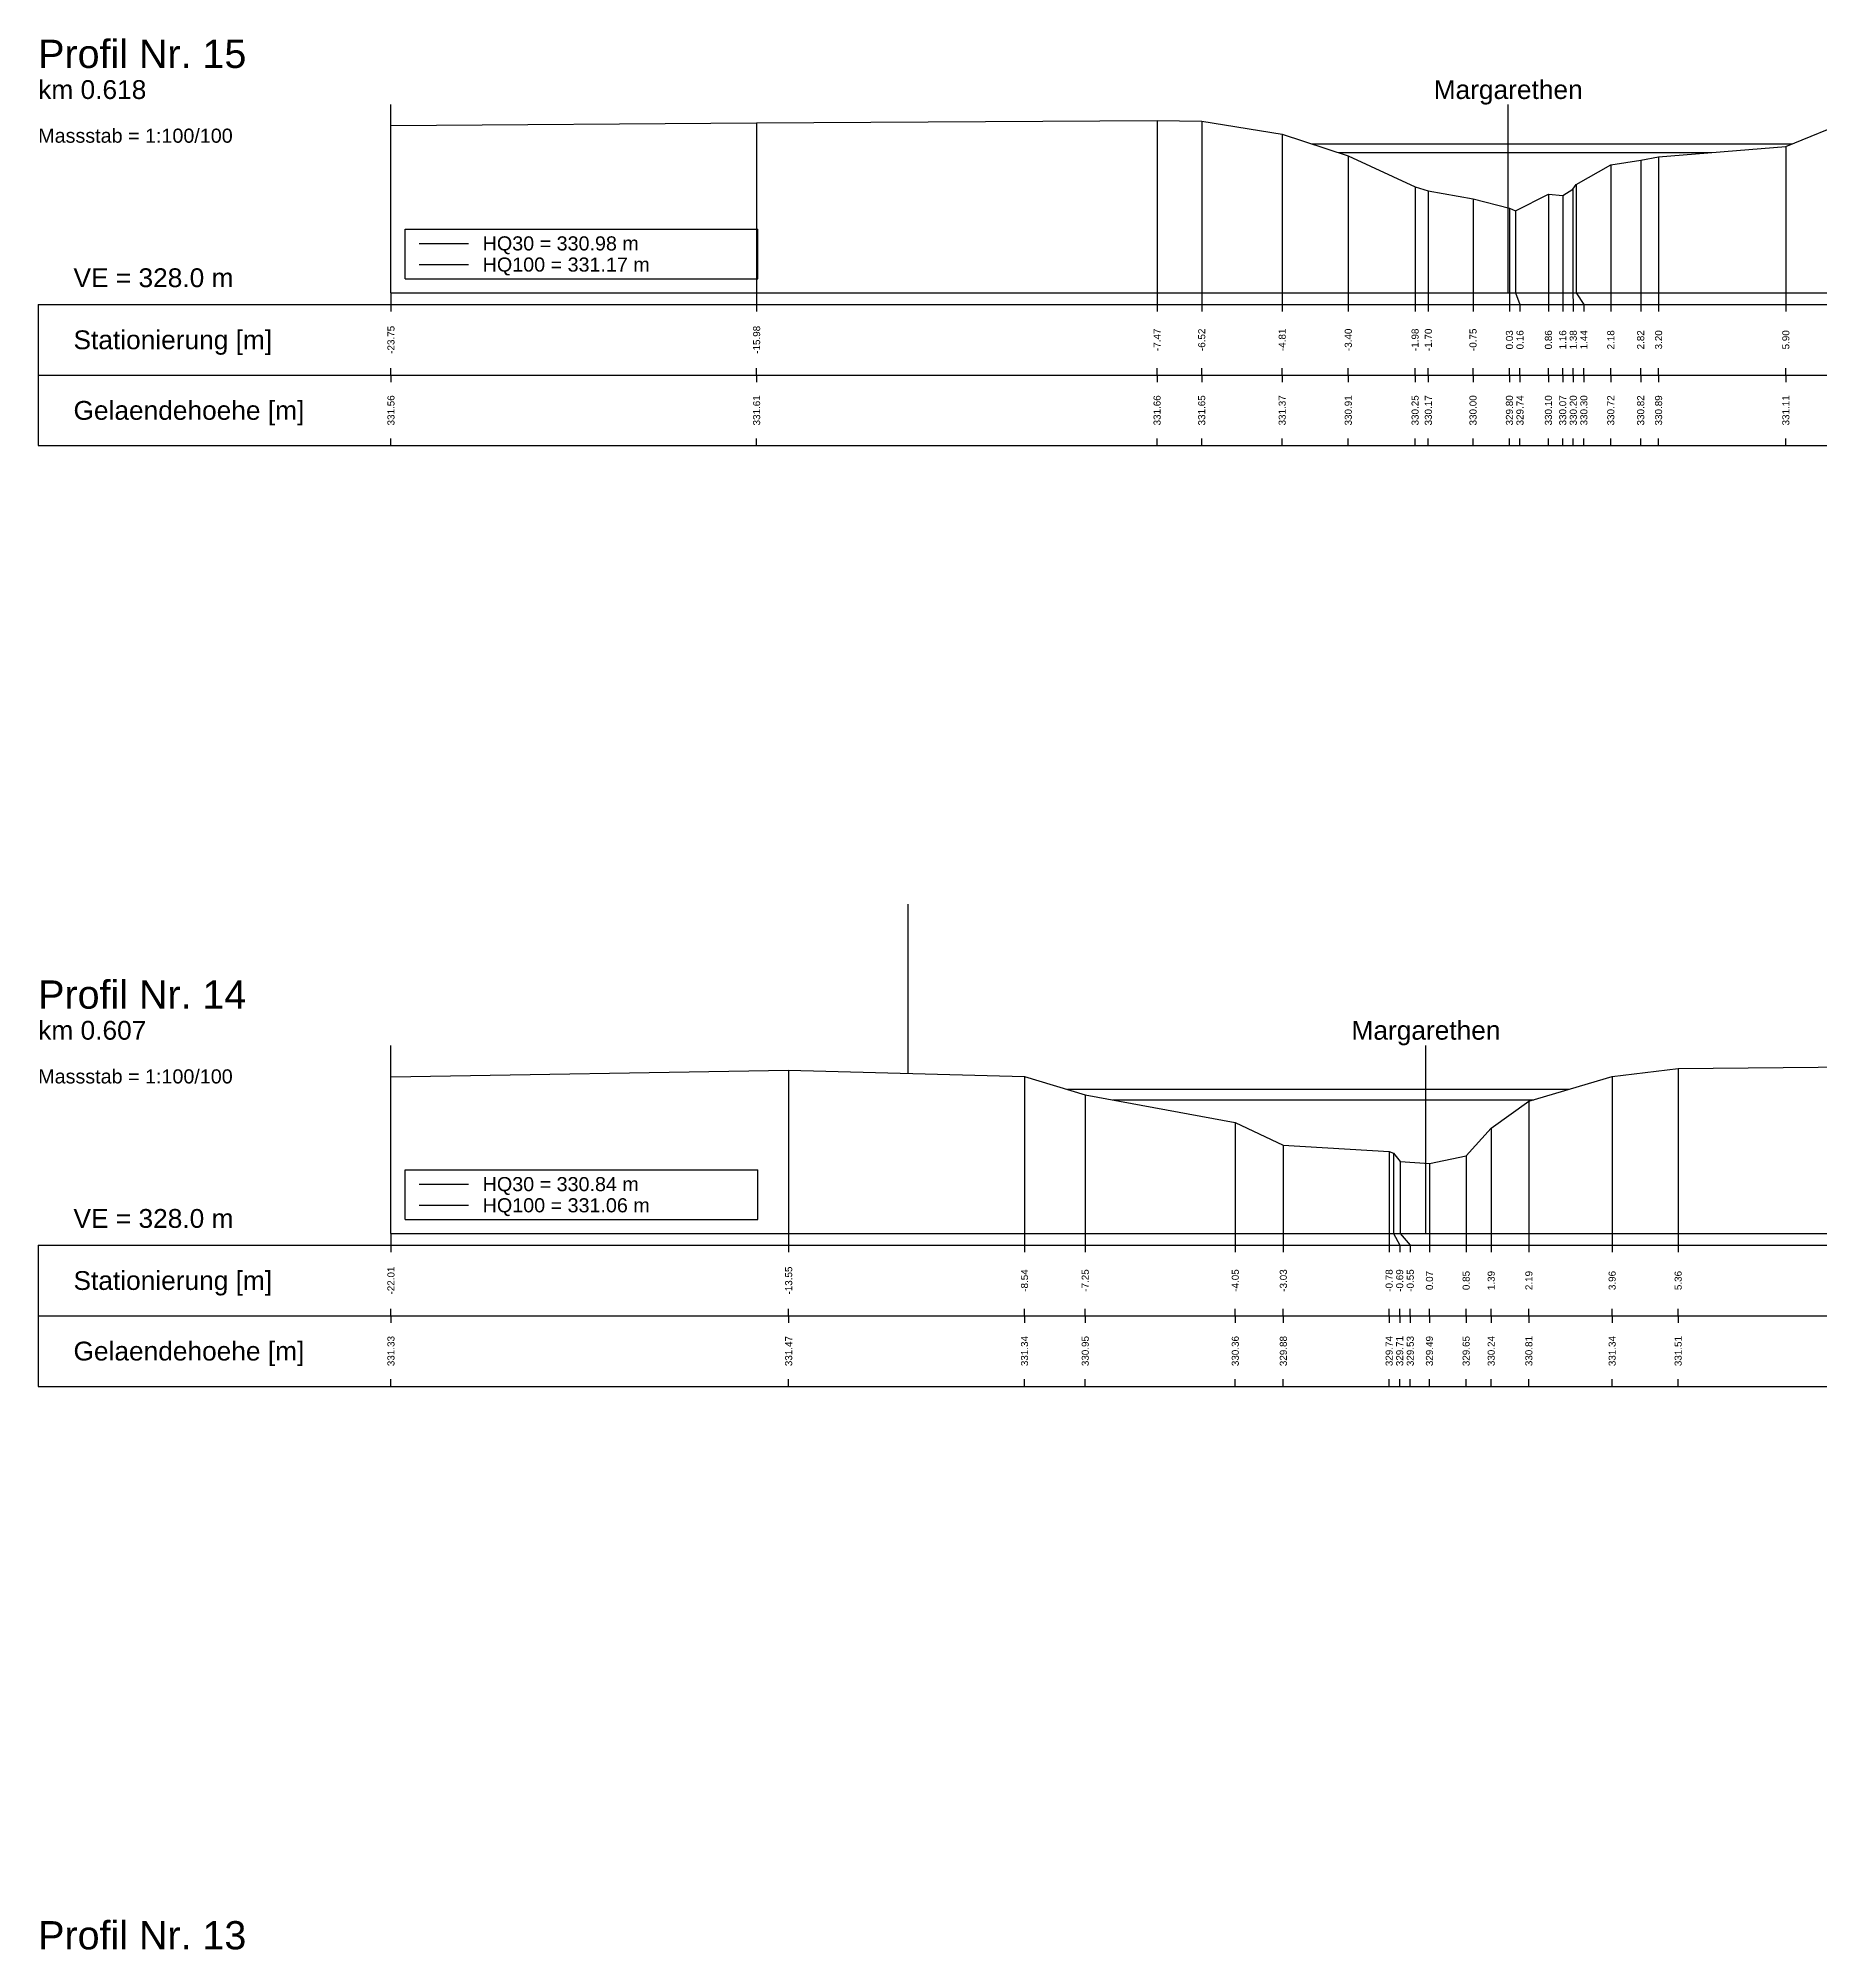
# Model space of a CAD drawing. Header units: millimetres. Extents: x -8 to 79, y -83 to 317.
# Drawn here: x -7.5 to 30.4, y 172.77 to 213.41 of the extents above; entities that cross this region are included whole.
import ezdxf
from ezdxf.enums import TextEntityAlignment as Align

# ---------------------------------------------------------------- set-up
doc = ezdxf.new("R2010")
doc.units = ezdxf.units.MM
doc.styles.get("Standard").update_dxf_attribs({"font": 'arial.ttf'})

msp = doc.modelspace()

# ---------------------------------------------------------------- linework, layer by layer
at = {"layer": 'axis', "color": 1}
for p, q in [((23.755, 208), (23.755, 212)), ((22.007, 188), (22.007, 192))]:
    msp.add_line(p, q, dxfattribs=at)
at = {"layer": 'band'}
for p, q in [((0, 207.75), (0, 207.6)), ((7.775, 207.75), (7.775, 207.6)), ((16.289, 207.75), (16.289, 207.6)), ((17.238, 207.75), (17.238, 207.6)), ((18.949, 207.75), (18.949, 207.6)), ((20.355, 207.75), (20.355, 207.6)), ((21.775, 207.75), (21.775, 207.6)), ((22.057, 207.75), (22.057, 207.6)), ((23.007, 207.75), (23.007, 207.6)), ((23.781, 207.75), (23.781, 207.6)), ((24.006, 207.75), (24.006, 207.6)), ((24.61, 207.75), (24.61, 207.6)), ((24.914, 207.75), (24.914, 207.6)), ((25.139, 207.75), (25.139, 207.6)), ((25.364, 207.75), (25.364, 207.6)), ((25.936, 207.75), (25.936, 207.6)), ((26.572, 207.75), (26.572, 207.6)), ((26.953, 207.75), (26.953, 207.6)), ((29.658, 207.75), (29.658, 207.6)), ((0, 206.25), (0, 206.4)), ((0, 206.25), (0, 206.1)), ((7.775, 206.25), (7.775, 206.4)), ((7.775, 206.25), (7.775, 206.1)), ((16.289, 206.25), (16.289, 206.4)), ((16.289, 206.25), (16.289, 206.1)), ((17.238, 206.25), (17.238, 206.4)), ((17.238, 206.25), (17.238, 206.1)), ((18.949, 206.25), (18.949, 206.4)), ((18.949, 206.25), (18.949, 206.1)), ((20.355, 206.25), (20.355, 206.4)), ((20.355, 206.25), (20.355, 206.1)), ((21.775, 206.25), (21.775, 206.4)), ((21.775, 206.25), (21.775, 206.1)), ((22.057, 206.25), (22.057, 206.4)), ((22.057, 206.25), (22.057, 206.1)), ((23.007, 206.25), (23.007, 206.4)), ((23.007, 206.25), (23.007, 206.1)), ((23.781, 206.25), (23.781, 206.4)), ((23.781, 206.25), (23.781, 206.1)), ((24.006, 206.25), (24.006, 206.4)), ((24.006, 206.25), (24.006, 206.1)), ((24.61, 206.25), (24.61, 206.4)), ((24.61, 206.25), (24.61, 206.1)), ((24.914, 206.25), (24.914, 206.4)), ((24.914, 206.25), (24.914, 206.1)), ((25.139, 206.25), (25.139, 206.4)), ((25.139, 206.25), (25.139, 206.1)), ((25.364, 206.25), (25.364, 206.4)), ((25.364, 206.25), (25.364, 206.1)), ((25.936, 206.25), (25.936, 206.4)), ((25.936, 206.25), (25.936, 206.1)), ((26.572, 206.25), (26.572, 206.4)), ((26.572, 206.25), (26.572, 206.1)), ((26.953, 206.25), (26.953, 206.4)), ((26.953, 206.25), (26.953, 206.1)), ((29.658, 206.25), (29.658, 206.4)), ((29.658, 206.25), (29.658, 206.1)), ((0, 204.75), (0, 204.9)), ((7.775, 204.75), (7.775, 204.9)), ((16.289, 204.75), (16.289, 204.9)), ((17.238, 204.75), (17.238, 204.9)), ((18.949, 204.75), (18.949, 204.9)), ((20.355, 204.75), (20.355, 204.9)), ((21.775, 204.75), (21.775, 204.9)), ((22.057, 204.75), (22.057, 204.9)), ((23.007, 204.75), (23.007, 204.9)), ((23.781, 204.75), (23.781, 204.9)), ((24.006, 204.75), (24.006, 204.9)), ((24.61, 204.75), (24.61, 204.9)), ((24.914, 204.75), (24.914, 204.9)), ((25.139, 204.75), (25.139, 204.9)), ((25.364, 204.75), (25.364, 204.9)), ((25.936, 204.75), (25.936, 204.9)), ((26.572, 204.75), (26.572, 204.9)), ((26.953, 204.75), (26.953, 204.9)), ((29.658, 204.75), (29.658, 204.9)), ((0, 187.75), (0, 187.6)), ((8.456, 187.75), (8.456, 187.6)), ((13.471, 187.75), (13.471, 187.6)), ((14.762, 187.75), (14.762, 187.6)), ((17.952, 187.75), (17.952, 187.6)), ((18.974, 187.75), (18.974, 187.6)), ((21.223, 187.75), (21.223, 187.6)), ((21.448, 187.75), (21.448, 187.6)), ((21.673, 187.75), (21.673, 187.6)), ((22.08, 187.75), (22.08, 187.6)), ((22.86, 187.75), (22.86, 187.6)), ((23.393, 187.75), (23.393, 187.6)), ((24.195, 187.75), (24.195, 187.6)), ((25.965, 187.75), (25.965, 187.6)), ((27.368, 187.75), (27.368, 187.6)), ((0, 186.25), (0, 186.4)), ((0, 186.25), (0, 186.1)), ((8.456, 186.25), (8.456, 186.4)), ((8.456, 186.25), (8.456, 186.1)), ((13.471, 186.25), (13.471, 186.4)), ((13.471, 186.25), (13.471, 186.1)), ((14.762, 186.25), (14.762, 186.4)), ((14.762, 186.25), (14.762, 186.1)), ((17.952, 186.25), (17.952, 186.4)), ((17.952, 186.25), (17.952, 186.1)), ((18.974, 186.25), (18.974, 186.4)), ((18.974, 186.25), (18.974, 186.1)), ((21.223, 186.25), (21.223, 186.4)), ((21.223, 186.25), (21.223, 186.1)), ((21.448, 186.25), (21.448, 186.4)), ((21.448, 186.25), (21.448, 186.1)), ((21.673, 186.25), (21.673, 186.4)), ((21.673, 186.25), (21.673, 186.1)), ((22.08, 186.25), (22.08, 186.4)), ((22.08, 186.25), (22.08, 186.1)), ((22.86, 186.25), (22.86, 186.4)), ((22.86, 186.25), (22.86, 186.1)), ((23.393, 186.25), (23.393, 186.4)), ((23.393, 186.25), (23.393, 186.1)), ((24.195, 186.25), (24.195, 186.4)), ((24.195, 186.25), (24.195, 186.1)), ((25.965, 186.25), (25.965, 186.4)), ((25.965, 186.25), (25.965, 186.1)), ((27.368, 186.25), (27.368, 186.4)), ((27.368, 186.25), (27.368, 186.1)), ((0, 184.75), (0, 184.9)), ((8.456, 184.75), (8.456, 184.9)), ((13.471, 184.75), (13.471, 184.9)), ((14.762, 184.75), (14.762, 184.9)), ((17.952, 184.75), (17.952, 184.9)), ((18.974, 184.75), (18.974, 184.9)), ((21.223, 184.75), (21.223, 184.9)), ((21.448, 184.75), (21.448, 184.9)), ((21.673, 184.75), (21.673, 184.9)), ((22.08, 184.75), (22.08, 184.9)), ((22.86, 184.75), (22.86, 184.9)), ((23.393, 184.75), (23.393, 184.9)), ((24.195, 184.75), (24.195, 184.9)), ((25.965, 184.75), (25.965, 184.9)), ((27.368, 184.75), (27.368, 184.9))]:
    msp.add_line(p, q, dxfattribs=at)
at = {"layer": 'frame'}
for p, q in [((0, 208), (0, 212)), ((0.3, 208.3), (0.3, 209.35)), ((0.3, 209.35), (7.8, 209.35)), ((7.8, 208.3), (7.8, 209.35)), ((0.3, 208.3), (7.8, 208.3)), ((-7.5, 207.75), (54.021, 207.75)), ((-7.5, 207.75), (-7.5, 206.25)), ((0, 208), (54.021, 208)), ((-7.5, 206.25), (54.021, 206.25)), ((-7.5, 206.25), (-7.5, 204.75)), ((-7.5, 204.75), (54.021, 204.75)), ((0, 188), (0, 192)), ((0.3, 188.3), (0.3, 189.35)), ((0.3, 189.35), (7.8, 189.35)), ((7.8, 188.3), (7.8, 189.35)), ((0.3, 188.3), (7.8, 188.3)), ((0, 188), (51.54, 188)), ((-7.5, 187.75), (51.54, 187.75)), ((-7.5, 187.75), (-7.5, 186.25)), ((-7.5, 186.25), (51.54, 186.25)), ((-7.5, 186.25), (-7.5, 184.75)), ((-7.5, 184.75), (51.54, 184.75))]:
    msp.add_line(p, q, dxfattribs=at)
at = {"layer": 'HQ100', "color": 3}
for p, q in [((19.575, 211.165), (29.794, 211.165)), ((0.6, 208.6), (1.65, 208.6)), ((14.382, 191.065), (25.046, 191.065)), ((0.6, 188.6), (1.65, 188.6))]:
    msp.add_line(p, q, dxfattribs=at)
at = {"layer": 'HQ30', "color": 2}
for p, q in [((20.137, 210.982), (28.078, 210.982)), ((0.6, 209.05), (1.65, 209.05)), ((15.352, 190.841), (24.298, 190.841)), ((0.6, 189.05), (1.65, 189.05))]:
    msp.add_line(p, q, dxfattribs=at)
at = {"layer": 'levee', "color": 1}
msp.add_line((11, 191.404), (11, 195), dxfattribs=at)
at = {"layer": 'marker', "color": 253}
for p, q in [((7.775, 211.61), (7.775, 208)), ((16.289, 211.66), (16.289, 208)), ((17.238, 211.65), (17.238, 208)), ((18.949, 211.37), (18.949, 208)), ((29.658, 211.11), (29.658, 208)), ((20.355, 210.91), (20.355, 208)), ((25.936, 210.72), (25.936, 208)), ((26.572, 210.82), (26.572, 208)), ((26.953, 210.89), (26.953, 208)), ((21.775, 210.25), (21.775, 208)), ((22.057, 210.17), (22.057, 208)), ((25.13, 210.2), (25.13, 208)), ((25.197, 210.3), (25.197, 208)), ((23.007, 210), (23.007, 208)), ((23.781, 209.8), (23.781, 208)), ((23.911, 209.74), (23.911, 208)), ((24.61, 210.1), (24.61, 208)), ((24.914, 210.07), (24.914, 208)), ((0, 208), (0, 207.75)), ((7.775, 208), (7.775, 207.75)), ((16.289, 208), (16.289, 207.75)), ((17.238, 208), (17.238, 207.75)), ((18.949, 208), (18.949, 207.75)), ((20.355, 208), (20.355, 207.75)), ((21.775, 208), (21.775, 207.75)), ((22.057, 208), (22.057, 207.75)), ((23.007, 208), (23.007, 207.75)), ((23.781, 208), (23.781, 207.75)), ((23.911, 208), (24.006, 207.75)), ((24.61, 208), (24.61, 207.75)), ((24.914, 208), (24.914, 207.75)), ((25.13, 208), (25.139, 207.75)), ((25.197, 208), (25.364, 207.75)), ((25.936, 208), (25.936, 207.75)), ((26.572, 208), (26.572, 207.75)), ((26.953, 208), (26.953, 207.75)), ((29.658, 208), (29.658, 207.75)), ((8.456, 191.47), (8.456, 188)), ((27.368, 191.51), (27.368, 188)), ((13.471, 191.34), (13.471, 188)), ((25.965, 191.34), (25.965, 188)), ((14.762, 190.95), (14.762, 188)), ((24.195, 190.81), (24.195, 188)), ((17.952, 190.36), (17.952, 188)), ((23.393, 190.24), (23.393, 188)), ((18.974, 189.88), (18.974, 188)), ((21.223, 189.74), (21.223, 188)), ((21.318, 189.71), (21.318, 188)), ((21.461, 189.53), (21.461, 188)), ((22.08, 189.49), (22.08, 188)), ((22.86, 189.65), (22.86, 188)), ((0, 188), (0, 187.75)), ((8.456, 188), (8.456, 187.75)), ((13.471, 188), (13.471, 187.75)), ((14.762, 188), (14.762, 187.75)), ((17.952, 188), (17.952, 187.75)), ((18.974, 188), (18.974, 187.75)), ((21.223, 188), (21.223, 187.75)), ((21.318, 188), (21.448, 187.75)), ((21.461, 188), (21.673, 187.75)), ((22.08, 188), (22.08, 187.75)), ((22.86, 188), (22.86, 187.75)), ((23.393, 188), (23.393, 187.75)), ((24.195, 188), (24.195, 187.75)), ((25.965, 188), (25.965, 187.75)), ((27.368, 188), (27.368, 187.75))]:
    msp.add_line(p, q, dxfattribs=at)
at = {"layer": 'profile'}
for points in [[(0, 211.56), (7.775, 211.61), (16.289, 211.66), (17.238, 211.65), (18.949, 211.37), (20.355, 210.91), (21.775, 210.25), (22.057, 210.17), (23.007, 210), (23.781, 209.8), (23.911, 209.74), (24.61, 210.1), (24.914, 210.07), (25.13, 210.2), (25.197, 210.3), (25.936, 210.72), (26.572, 210.82), (26.953, 210.89), (29.658, 211.11), (31.086, 211.69), (35.807, 211.7), (43.165, 211.67), (54.021, 211.69)], [(0, 191.33), (8.456, 191.47), (13.471, 191.34), (14.762, 190.95), (17.952, 190.36), (18.974, 189.88), (21.223, 189.74), (21.318, 189.71), (21.461, 189.53), (22.08, 189.49), (22.86, 189.65), (23.393, 190.24), (24.195, 190.81), (25.965, 191.34), (27.368, 191.51), (32.575, 191.56), (42.009, 191.55), (51.54, 191.51)]]:
    msp.add_lwpolyline(points, dxfattribs=at)

# ---------------------------------------------------------------- texts
for s, height, p in [('Profil Nr. 15', 0.6, (-7.5, 212.6)), ('km 0.618', 0.4, (-7.5, 212)), ('Massstab = 1:100/100', 0.3, (-7.5, 211.1)), ('VE = 328.0 m', 0.4, (-6.75, 208)), ('Profil Nr. 14', 0.6, (-7.5, 192.6)), ('km 0.607', 0.4, (-7.5, 192)), ('Massstab = 1:100/100', 0.3, (-7.5, 191.1)), ('VE = 328.0 m', 0.4, (-6.75, 188)), ('Profil Nr. 13', 0.6, (-7.5, 172.6))]:
    msp.add_text(s, height=height).set_placement(p, align=Align.BOTTOM_LEFT)
at = {"color": 1}
for p in [(23.755, 212), (22.007, 192)]:
    msp.add_text('Margarethen', height=0.4, dxfattribs=at).set_placement(p, align=Align.BOTTOM_CENTER)
for s, height, p in [('HQ30 = 330.98 m', 0.3, (1.95, 209.05)), ('HQ100 = 331.17 m', 0.3, (1.95, 208.6)), ('Stationierung [m]', 0.4, (-6.75, 207)), ('Gelaendehoehe [m]', 0.4, (-6.75, 205.5)), ('HQ30 = 330.84 m', 0.3, (1.95, 189.05)), ('HQ100 = 331.06 m', 0.3, (1.95, 188.6)), ('Stationierung [m]', 0.4, (-6.75, 187)), ('Gelaendehoehe [m]', 0.4, (-6.75, 185.5))]:
    msp.add_text(s, height=height).set_placement(p, align=Align.MIDDLE_LEFT)
for s, p in [('-23.75', (0, 207)), ('-15.98', (7.775, 207)), ('-7.47', (16.289, 207)), ('-6.52', (17.238, 207)), ('-4.81', (18.949, 207)), ('-3.40', (20.355, 207)), ('-1.98', (21.775, 207)), ('-1.70', (22.057, 207)), ('-0.75', (23.007, 207)), ('0.03', (23.781, 207)), ('0.16', (24.006, 207)), ('0.86', (24.61, 207)), ('1.16', (24.914, 207)), ('1.38', (25.139, 207)), ('1.44', (25.364, 207)), ('2.18', (25.936, 207)), ('2.82', (26.572, 207)), ('3.20', (26.953, 207)), ('5.90', (29.658, 207)), ('331.56', (0, 205.5)), ('331.61', (7.775, 205.5)), ('331.66', (16.289, 205.5)), ('331.65', (17.238, 205.5)), ('331.37', (18.949, 205.5)), ('330.91', (20.355, 205.5)), ('330.25', (21.775, 205.5)), ('330.17', (22.057, 205.5)), ('330.00', (23.007, 205.5)), ('329.80', (23.781, 205.5)), ('329.74', (24.006, 205.5)), ('330.10', (24.61, 205.5)), ('330.07', (24.914, 205.5)), ('330.20', (25.139, 205.5)), ('330.30', (25.364, 205.5)), ('330.72', (25.936, 205.5)), ('330.82', (26.572, 205.5)), ('330.89', (26.953, 205.5)), ('331.11', (29.658, 205.5)), ('-22.01', (0, 187)), ('-13.55', (8.456, 187)), ('-8.54', (13.471, 187)), ('-7.25', (14.762, 187)), ('-4.05', (17.952, 187)), ('-3.03', (18.974, 187)), ('-0.78', (21.223, 187)), ('-0.69', (21.448, 187)), ('-0.55', (21.673, 187)), ('0.07', (22.08, 187)), ('0.85', (22.86, 187)), ('1.39', (23.393, 187)), ('2.19', (24.195, 187)), ('3.96', (25.965, 187)), ('5.36', (27.368, 187)), ('331.33', (0, 185.5)), ('331.47', (8.456, 185.5)), ('331.34', (13.471, 185.5)), ('330.95', (14.762, 185.5)), ('330.36', (17.952, 185.5)), ('329.88', (18.974, 185.5)), ('329.74', (21.223, 185.5)), ('329.71', (21.448, 185.5)), ('329.53', (21.673, 185.5)), ('329.49', (22.08, 185.5)), ('329.65', (22.86, 185.5)), ('330.24', (23.393, 185.5)), ('330.81', (24.195, 185.5)), ('331.34', (25.965, 185.5)), ('331.51', (27.368, 185.5))]:
    msp.add_text(s, height=0.15, rotation=90).set_placement(p, align=Align.MIDDLE)

doc.saveas('drawing.dxf')
